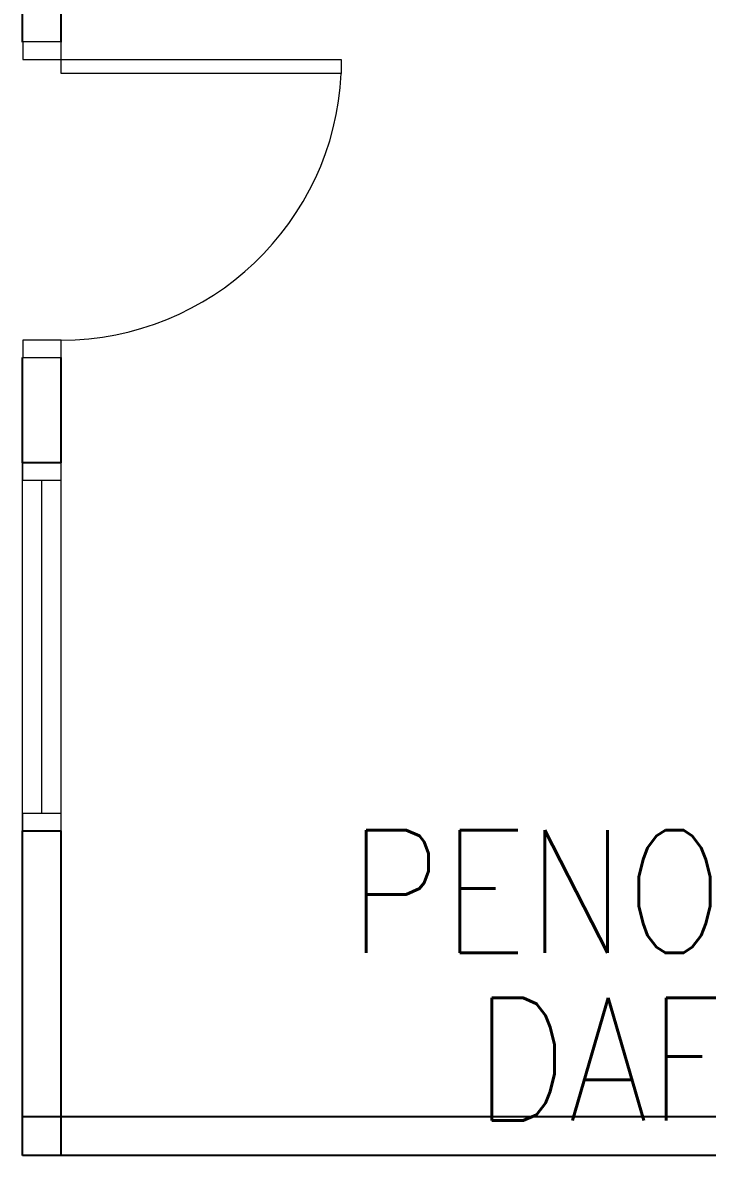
# Model space of a CAD drawing. Header units: inches. Extents: x -86208230 to 200276, y 9267 to 1246656.
# Drawn here: x 133804 to 135757, y 50438 to 53668 of the extents above; entities that cross this region are included whole.
import ezdxf
from ezdxf.enums import TextEntityAlignment as Align

# ---------------------------------------------------------------- set-up
doc = ezdxf.new("R2010")
doc.units = ezdxf.units.IN
doc.header["$MEASUREMENT"] = 0
for name, color, linetype, lineweight in [('DOOR', 8, 'Continuous', 20), ('t3', 8, 'Continuous', 25), ('WIN', 8, 'Continuous', 18)]:
    doc.layers.add(name, color=color, linetype=linetype, lineweight=lineweight)
doc.layers.add('partition', color=8, linetype='Continuous')
doc.styles.add('LAILA', font='romans.shx', dxfattribs={"width": 0.85})

# ---------------------------------------------------------------- blocks, each defined once
blk = doc.blocks.new('dr16')
at = {"layer": 'DOOR', "color": 1}
blk.add_line((-2409712.2, -909070.8), (-2409602.2, -909070.8), dxfattribs=at)
for points in [[(-2409712.2, -909070.8), (-2409602.2, -909070.8), (-2409602.2, -909020.8), (-2409712.2, -909020.8)], [(-2410511.2, -909830.8), (-2409712.2, -909830.8), (-2409712.2, -909870.8), (-2410511.2, -909870.8)], [(-2409712.2, -909920.8), (-2409602.2, -909920.8), (-2409602.2, -909870.8), (-2409712.2, -909870.8)]]:
    blk.add_lwpolyline(points, close=True, dxfattribs=at)
at = {"layer": 'DOOR', "color": 9}
blk.add_arc((-2409712.2, -909870.8), 800, 90, 177.134, dxfattribs=at)

msp = doc.modelspace()

# ---------------------------------------------------------------- linework, layer by layer
at = {"layer": 'partition'}
for p, q in [((133803.7, 53613.1), (133803.7, 53823.1)), ((133913.7, 53613.1), (133913.7, 53823.1)), ((133803.7, 52413.1), (133803.7, 52713.1)), ((133913.7, 52413.1), (133913.7, 52713.1)), ((133913.7, 52413.1), (133803.7, 52413.1)), ((133803.7, 50438.1), (133803.7, 51363.1)), ((133803.7, 51363.1), (133913.7, 51363.1)), ((133913.7, 50438.1), (133913.7, 51363.1)), ((135803.7, 50548.1), (133803.7, 50548.1)), ((135803.7, 50438.1), (133803.7, 50438.1))]:
    msp.add_line(p, q, dxfattribs=at)
at = {"layer": 'WIN'}
for p, q in [((133803.7, 51363.1), (133803.7, 52413.1)), ((133913.7, 51363.1), (133913.7, 52413.1)), ((133858.7, 51413.1), (133858.7, 52363.1))]:
    msp.add_line(p, q, dxfattribs=at)
for points in [[(133913.7, 52413.1), (133803.7, 52413.1), (133803.7, 52363.1), (133913.7, 52363.1)], [(133913.7, 51413.1), (133803.7, 51413.1), (133803.7, 51363.1), (133913.7, 51363.1)]]:
    msp.add_lwpolyline(points, close=True, dxfattribs=at)

# ---------------------------------------------------------------- block references
at = {"layer": 'DOOR', "rotation": 180}
msp.add_blockref('dr16', (-2275798.4, -856307.6), dxfattribs=at)

# ---------------------------------------------------------------- texts
at = {"layer": 't3', "style": 'LAILA', "width": 0.85}
for s, p in [('PENOLONG', (134732.3, 51365.5)), ('DAFTAR', (135091.5, 50887.1))]:
    msp.add_text(s, height=350, dxfattribs=at).set_placement(p, align=Align.TOP_LEFT)

doc.saveas('drawing.dxf')
